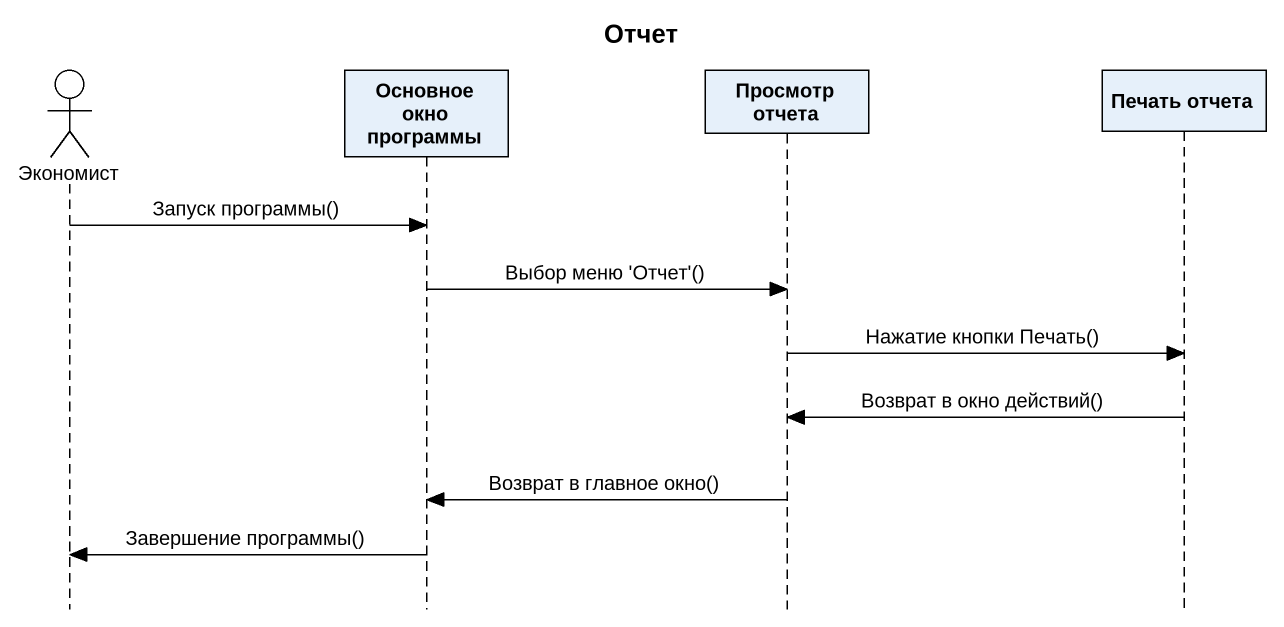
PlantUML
@startuml
title Отчет
hide footbox
actor Экономист
participant "Основное окно программы" as Основное_окно_программы
participant "Просмотр отчета" as Просмотр_отчета
participant "Печать отчета" as Печать_отчета

Экономист -> Основное_окно_программы : Запуск программы()
Основное_окно_программы -> Просмотр_отчета : Выбор меню 'Отчет'()
Просмотр_отчета -> Печать_отчета : Нажатие кнопки Печать()
Печать_отчета -> Просмотр_отчета : Возврат в окно действий()
Просмотр_отчета -> Основное_окно_программы : Возврат в главное окно()
Основное_окно_программы -> Экономист : Завершение программы()
@enduml
